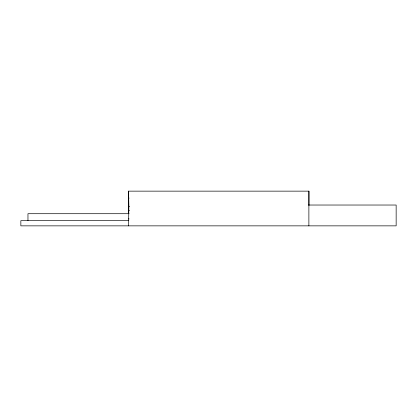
<?xml version="1.0" encoding="UTF-8"?>
<svg xmlns="http://www.w3.org/2000/svg" width="417" height="417" viewBox="0 0 417 417"><rect width="100%" height="100%" fill="white"/><g stroke="black" fill="none" stroke-linecap="round" stroke-linejoin="round"><path stroke-width="0.63" d="M128.53 191.142L128.874 206.415L128.53 225.858M128.472 198.085L129.124 198.085M308.601 205.028L396.15 205.028L396.15 225.858L20.85 225.858L20.85 220.65L128.817 220.65M128.874 206.415L129.531 206.415M128.874 210.585L129.531 210.585M129.119 213.707L27.965 213.707L27.965 220.65M128.472 218.915L129.124 218.915M308.961 205.284L308.961 191.142L128.457 191.142L128.457 213.645M308.882 191.142L308.882 225.858"/></g></svg>
